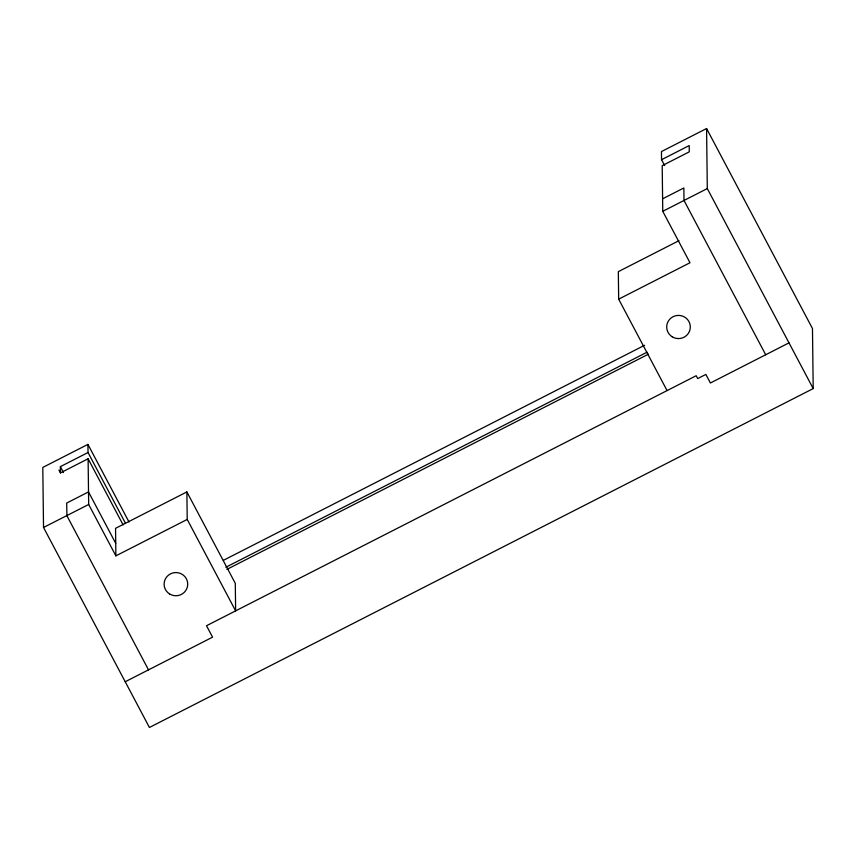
<?xml version="1.0" encoding="UTF-8"?>
<svg xmlns="http://www.w3.org/2000/svg" width="856" height="856" viewBox="0 0 856 856"><rect width="100%" height="100%" fill="white"/><g stroke="black" fill="none" stroke-linecap="round" stroke-linejoin="round"><path stroke-width="1.28" d="M58.936 470.03L60.444 472.887L88.104 458.773L88.682 504.484L43.528 527.467L149.426 727.472L813.2 388.581L812.472 328.533L706.575 128.528L661.453 151.566L661.549 159.698L664.663 165.572M128.989 521.946L87.922 444.382L42.8 467.419L43.528 527.467M60.444 472.887L60.369 466.638L88.029 452.514L87.922 444.382M661.549 159.698L689.208 145.574L689.283 151.833L662.202 165.657L662.758 211.314L689.99 262.749L618.663 299.161L667.07 390.593M662.608 198.806L683.858 187.956L684.008 200.465L765.703 354.759M662.758 211.314L707.302 188.577L706.575 128.528M186.876 491.922L115.549 528.334L115.881 555.854L187.218 519.442L186.876 491.922L235.293 583.353L235.625 610.874L187.218 519.442M678.958 240.686L618.332 271.641L618.663 299.161M223.384 560.338L644.6 345.278M225.866 567.25L647.082 352.19M226.872 569.4L648.516 354.127M125.222 681.75L212.566 637.164L206.51 625.736L696.185 375.731L697.704 378.587L705.847 374.425L710.394 382.996L788.997 342.86M707.302 188.577L813.2 388.581M88.029 452.514L125.361 523.027M88.104 458.773L123.104 524.889M115.731 543.346L88.5 491.922L66.672 503.06L66.918 515.751L148.516 669.863M88.682 504.484L115.881 555.854M60.369 466.638L63.483 472.533M169.552 593.936A11.813 11.599 -0.7 0 0 187.71 584.669A11.813 11.599 -0.7 0 0 170.462 573.873A11.813 11.599 -0.7 0 0 169.552 593.936M672.153 336.772A11.813 11.599 -0.7 0 0 690.3 327.506A11.813 11.599 -0.7 0 0 673.051 316.709A11.813 11.599 -0.7 0 0 672.153 336.772"/></g></svg>
